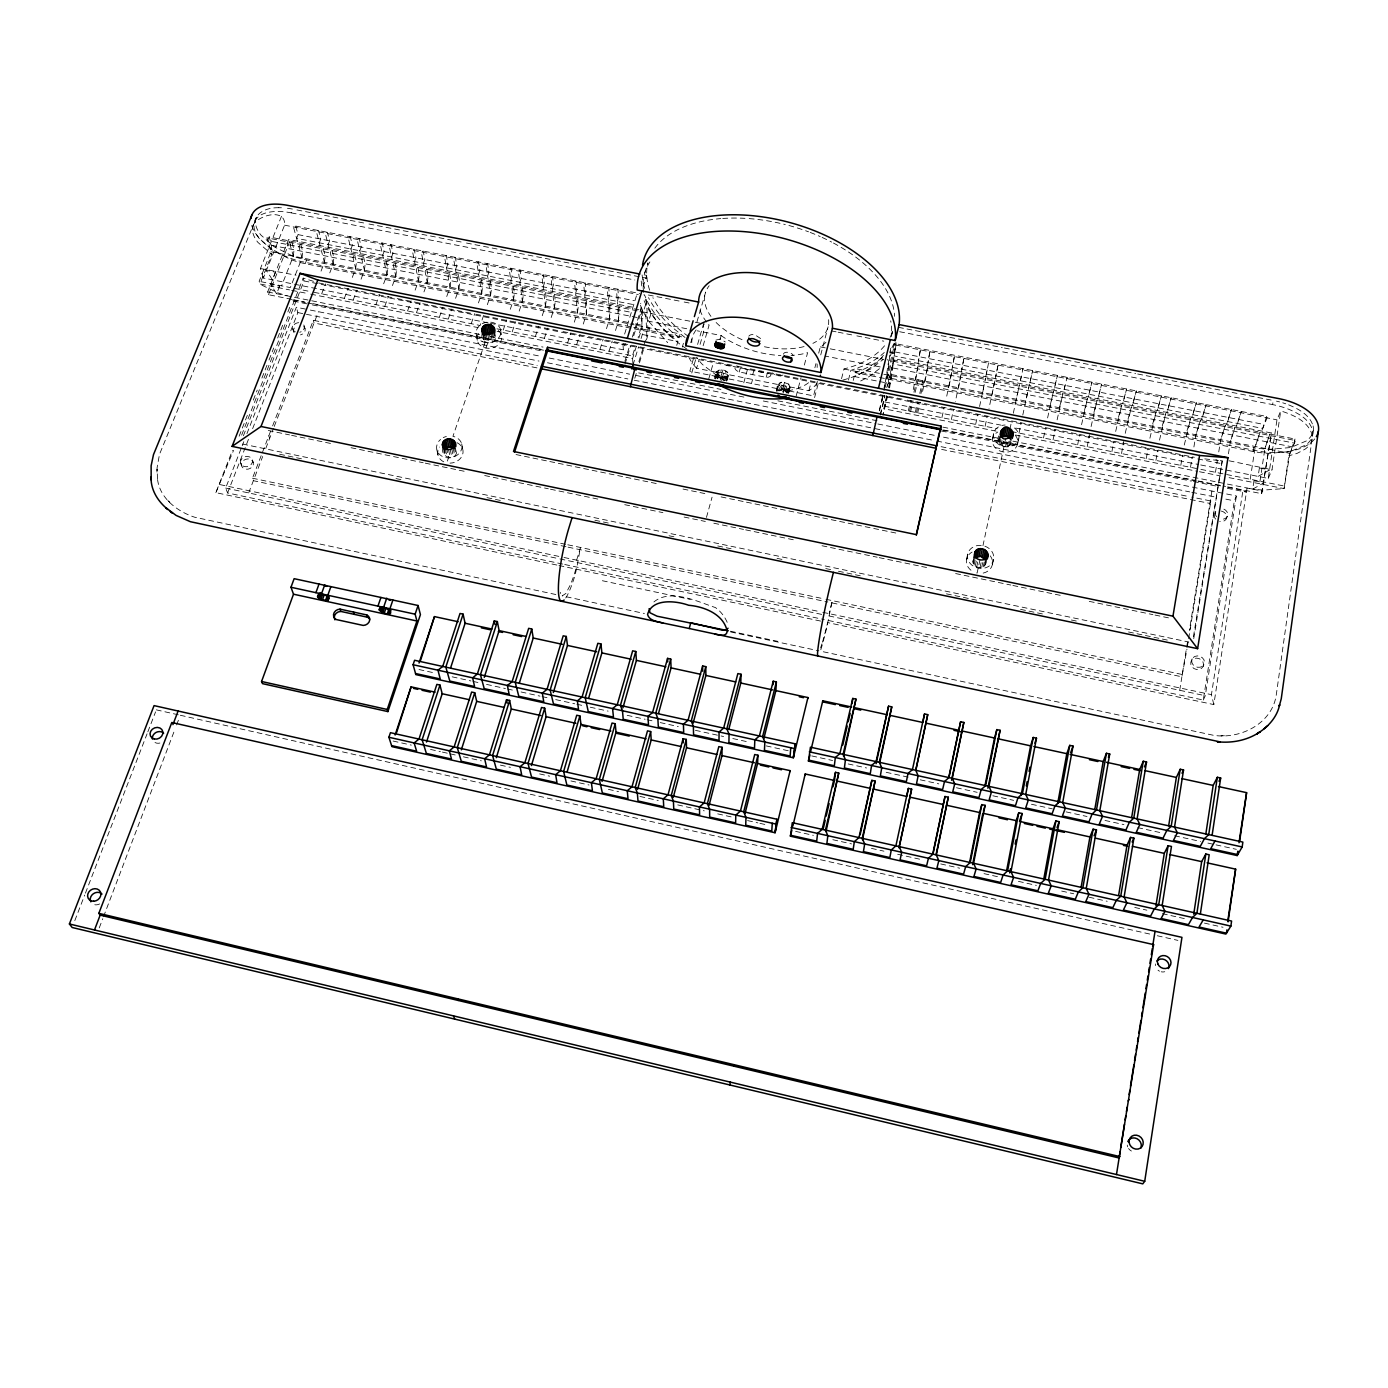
<?xml version="1.0" encoding="UTF-8"?>
<svg xmlns="http://www.w3.org/2000/svg" width="1388" height="1388" viewBox="0 0 1388 1388"><rect width="100%" height="100%" fill="white"/><g stroke="black" fill="none" stroke-linecap="round" stroke-linejoin="round"><path stroke-width="0.75" stroke-dasharray="5 3.75" d="M726.497 381.145L727.642 374.482L808.892 390.705L811.633 388.814A69.331 37.84 15.4 0 0 817.185 383.019M157.503 478.843L157.052 467.999L159.464 454.449L253.466 224.63C258.845 214.932 286.032 207.94 284.575 225.168L263.356 278.016L488.056 322.831M156.965 472.076L157.052 469.335L157 470.74M776.378 391.121L777.575 384.441M788.28 393.515L789.494 386.836M1011.332 442.512C1007.376 452.453 992.75 442.442 1000.071 433.958M986.018 561.706C986.4 570.294 971.496 568.768 973.04 560.526M1066.956 378.646L1067.077 377.31L1063.52 392.041M820.794 649.758A51.165 2.95 -78 0 0 826.346 629.18L832.314 600.622L829.139 613.652M479.606 334.387L289.294 296.286A52.102 26.337 23 0 1 277.843 292.799L261.725 285.095L259.105 281.33L270.99 251.766L271.649 245.329L269.168 236.932L642.453 310.478L641.846 325.139L638.081 337.44M293.336 256.19L294.013 249.753L291.654 241.373L290.196 245.051L293.336 256.19L281.591 285.824M302.029 257.908L302.705 251.471L300.415 243.091L298.941 246.786L302.029 257.908L290.335 287.576L259.105 281.33M324.445 262.349L325.156 255.895L322.97 247.532L321.53 251.245L324.445 262.349L319.83 274.234M333.172 264.067L333.883 257.613L331.749 249.267L330.327 252.98L333.172 264.067L328.574 275.986M355.675 268.526L356.421 262.072L354.408 253.726L352.986 257.439L355.675 268.526L351.147 280.463M364.437 270.261L365.183 263.789L363.222 255.461L361.8 259.192L364.437 270.261L359.926 282.198M387.026 274.72L387.79 268.266L385.951 259.938L384.563 263.668L387.026 274.72L382.567 286.691M395.806 276.472L396.586 270.001L394.799 261.69L393.411 265.42L395.806 276.472L391.381 288.444M882.56 395.719L881.866 401.358L1000.904 425.11M418.465 280.949L419.28 274.477L417.615 266.184L416.244 269.914L418.465 280.949L414.11 292.955M427.296 282.701L428.094 276.229L426.48 267.936L425.127 271.666L427.296 282.701L422.941 294.724M889.881 355.085L886.897 378.924L887.852 375.038L887.522 377.64L1257.094 450.84A50.731 27.465 6.2 0 0 1315.251 438.261M890.107 353.194L890.818 347.468M886.689 395.632L883.011 415.151L887.574 396.309M450.042 287.195L450.874 280.723L449.382 272.447L448.046 276.195L450.042 287.195L445.756 299.253M889.604 387.929L895.919 342.263M888.719 387.217L894.098 360.047L1295.021 439.024L1294.431 443.136L893.143 363.986L894.098 360.047M1266.602 416.435L1262.716 428.441L894.167 355.918L896.18 343.808L1266.602 416.435L1267.071 417.892L1261.64 431.043M458.89 288.947L459.723 282.475L458.283 274.199L456.947 277.947L458.89 288.947L454.622 301.005M481.723 293.458L482.573 286.986L481.272 278.728L479.953 282.493L481.723 293.458L477.524 305.551M490.606 295.21L491.473 288.739L490.207 280.48L488.906 284.245L490.606 295.21L486.425 307.321M513.508 299.756L514.41 293.267L513.265 285.026L511.981 288.808L513.508 299.756L509.396 311.884M522.426 301.508L523.328 295.019L522.235 286.796L520.968 290.578L522.426 301.508L518.331 313.653M1312.059 439.076L1276.37 694.191C1272.675 723.356 1240.699 739.474 1213.65 735.328L821.019 651.284M1312.649 434.947L1313.222 430.853M545.415 306.071L546.351 299.565L545.397 291.359L544.131 295.141L545.415 306.071L541.389 318.234M554.367 307.841L555.304 301.335L554.402 293.128L553.153 296.928L554.367 307.841L550.359 320.021M884.052 390.618L888.754 360.377L1295.577 440.551L1288.827 455.802L1284.074 488.611L1263.67 490.068A55.329 29.217 6.6 0 1 1247.604 488.142M1229.091 477.646L1284.074 488.611L1289.903 453.356L1295.021 439.024M915.75 379.323L918.231 364.801L912.766 391.989M918.075 363.396L920.591 348.596L918.474 360.707M577.443 312.404L578.414 305.898L577.634 297.709L576.402 301.508L577.443 312.404L573.504 324.618M1200.724 464.963L1268.25 478.426L1276.977 419.835L1280.742 410.883C1292.974 414.839 1307.635 420.842 1311.903 434.149A42.039 22.607 6.2 0 1 1305.136 449.139L1297.086 453.39L1288.827 455.802M1268.25 478.426L1272.015 469.751L1280.742 410.883M586.43 314.174L586.673 299.478L585.441 303.295L586.43 314.174L582.509 326.406M1259.992 481.185L1264.936 448.411L1269.864 434.08L1264.936 448.411M879.402 373.355L856.153 368.757L855.182 372.643L1253.225 451.499A54.861 29.738 6.2 0 0 1269.153 453.356L1290.111 451.586L1305.709 445.045A42.004 22.659 6.2 0 0 1312.493 430.037C1309.248 419.002 1297.954 413.086 1288.064 409.009A54.462 29.322 6.4 0 0 1272.623 404.602L1273.247 400.455M1227.703 486.876L1261.64 493.677L1271.443 432.969L893.82 358.625L886.776 387.634M1261.64 493.677L1271.443 432.969M609.592 318.754L609.991 304.076L608.777 307.893L609.592 318.754L605.741 331.021M925.085 381.18L927.618 366.658L922.118 393.845M927.514 365.252L930.099 350.453L927.93 362.563M822.459 642.176L823.587 638.289A54.132 3.123 -78 0 0 827.422 623.438L827.63 622.57L1213.823 704.584L1247.049 488.021M1253.225 451.499L1253.85 447.474L881.501 373.788M1250.241 479.242L1255.255 446.502L1260.113 432.154L1255.255 446.502M618.597 320.541L619.048 305.863L617.868 309.68L618.597 320.541L614.78 332.808M828.463 620.488L1203.292 700.038L1234.348 500.86L1236.378 495.95L941.272 436.717M1203.292 700.038L1205.287 695.718L1236.378 495.95M1213.823 704.584L1211.429 694.642L1242.954 490.346L1226.038 486.945M1228.432 453.824L1230.375 441.575L1235.06 427.226L1230.375 441.575M1237.489 423.479L1241.236 411.455L1236.448 426.081M1227.703 421.553L1231.399 409.529L1226.697 424.173M1193.42 636.728L1222.221 460.972L1215.853 459.706M1193.749 638.636L1222.221 460.972L1202.893 458.647M1179.713 690.304L1186.324 649.289M1186.671 647.172L1187.694 640.805M1211.898 491.04L1189.412 630.221L1190.366 627.949M832.089 602.93L1181.882 676.806L1186.948 649.168M1187.295 647.051L1188.319 640.683M1188.649 638.567L1210.857 500.981L1191.737 497.13M1215.454 472.302L1217.432 460.07M1218.751 451.898L1220.729 439.666L1225.344 425.301L1220.729 439.666M1190.488 467.322L1192.188 457.138M1193.906 446.971L1195.936 434.756L1200.377 420.391L1195.936 434.756M1202.563 416.608L1206.137 404.585L1201.609 419.228M1192.812 414.682L1196.352 402.659L1191.876 417.32M949.132 385.933L951.838 371.429L945.974 399.813M951.856 370.041L954.614 355.259L952.307 367.352M1180.806 465.379L1182.541 455.212M1184.259 445.062L1190.713 418.482L1186.341 432.865M1155.944 460.417L1157.713 450.285M1159.5 440.135L1165.833 413.589L1161.635 427.972M1167.776 409.755L1171.177 397.714L1166.892 412.392M958.501 387.79L961.277 373.285L955.36 401.687M961.329 371.915L964.157 357.132L961.797 369.225M1146.297 458.491L1148.102 448.359M1149.906 438.226L1156.204 411.681L1152.075 426.081M1158.078 407.846L1161.409 395.806L1157.21 410.484M482.347 333.137C478.305 344.814 498.76 346.618 494.787 335.271M442.963 447.821C439.753 458.526 457.641 461.302 456.565 450.666M1121.521 453.546L1123.742 441.419M1125.234 433.334L1131.428 406.805L1127.472 421.206M1133.129 402.936L1136.338 390.896L1132.313 405.574M444.316 450.961L444.212 453.789M1111.909 451.621L1113.783 441.523M1115.674 431.442L1121.816 404.914L1117.93 419.332M1123.447 401.028L1126.622 388.987L1122.649 403.682M1022.783 369.971L1023.025 368.67L1019.781 383.418M1098.602 396.153L1101.638 384.094L1097.856 398.79M1087.22 446.693L1089.545 434.618M1091.089 426.567L1097.127 400.056L1093.414 414.474M1077.661 444.785L1079.604 434.722M1081.564 424.676L1087.567 398.165L1083.924 412.6M1088.973 394.244L1091.957 382.186L1088.244 396.899M979.581 406.493L985.584 378.074L984.717 382.047M985.758 376.721L988.759 361.956L988.412 363.24M1062.167 397.315L1062.982 393.325L1056.684 421.813M1064.214 389.369L1065.012 385.361M1053.058 439.875L1055.071 429.846M992.038 394.418L995.04 379.93L989.002 408.367M995.265 378.594L998.319 363.829L995.803 375.922M1043.516 437.966L1045.563 427.938M1047.593 417.927L1053.44 391.451L1050.039 405.903M1054.602 387.495L1057.43 375.419L1053.943 390.149M1019.018 433.073L1021.117 423.08M1022.783 415.081L1028.942 386.61L1025.715 401.08M1029.948 382.637L1032.637 370.561L1029.323 385.309M982.652 392.561L984.023 386.003M966.586 559.191L967.644 554.194M992.489 438.747L993.617 433.386M982.964 545.675L1005.693 438.539M1009.944 429.187L1011.626 421.189M1013.327 413.208L1017.699 392.648M1018.619 388.727L1019.451 384.754L1016.276 399.224M1020.388 380.746L1021.221 376.755M998.683 441.419L1000.002 435.381M972.953 562.019L974.168 556.397M894.618 343.287L890.87 354.582L887.453 360.117M985.116 426.307L987.267 416.348M999.048 442.807L1000.783 434.774M973.3 563.511L974.931 556.015M999.811 444.108L1001.563 436.075M974.081 564.881L975.712 557.386M986.278 374.049L987.163 370.058M975.643 424.416L977.829 414.457M1000.939 445.218L1002.691 437.185M975.226 566.044L976.874 558.566M1002.344 446.051L1004.097 438.018M976.666 566.929L978.314 559.451M979.963 559.989L977.1 573.088A13.186 11.434 10.9 0 1 973.838 572.012M1005.589 446.693L1007.376 438.677M980.015 567.623L981.68 560.145M1059.495 407.76L1060.97 401.184M1007.22 446.468L1009.007 438.452M1008.712 445.895L1010.499 437.862M981.68 567.397L983.363 559.902M951.318 419.558L953.573 409.634M1009.944 444.993L1011.297 438.972M983.207 566.772L984.907 559.295M984.491 565.836L986.191 558.34M941.897 417.684L944.17 407.76M985.411 564.604L986.695 558.982M1017.63 443.778L1018.861 438.435M992.403 564.552L993.565 559.555A13.238 11.468 10.9 0 0 976.146 545.848A13.238 11.468 10.9 0 0 972.086 565.298A13.238 11.468 10.9 0 0 993.565 559.555M915.317 412.375L917.798 401.809M919.776 393.377L922.742 380.711M916.496 412.6L918.96 402.052M920.938 393.602L923.922 380.937M917.676 412.843L920.14 402.277M908.273 410.969L910.771 400.421M909.452 411.195L911.933 400.646M913.929 392.214L916.913 379.566M910.632 411.438L913.113 400.889M915.108 392.44L918.093 379.792M886.863 396.118L883.809 408.731L998.579 431.633M888.91 387.72L891.443 377.206M717.128 371.342L716.937 372.158C718.151 376.478 725.299 378.525 728.527 375.333L728.735 374.517C726.392 367.386 712.912 368.306 715.236 378.126M884.052 387.755L894.757 343.738M879.263 410.293L883.583 392.578M879.437 410.883L883.393 395.112M885.145 387.373L896.18 343.808M880.235 414.596L884.763 395.927M880.426 415.133L884.937 396.5M887.453 386.142L893.49 361.296M892.328 331.611L891.339 335.601A127.401 72.176 15.4 0 0 890.68 320.836M891.322 336.607L892.779 330.639A127.037 72.592 15.4 0 1 890.124 337.267M853.238 380.399L854.21 376.512L870.606 369.052L883.375 359.319M848.432 380.069L850.879 370.37L864.551 365.408A131.929 75.403 15.4 0 0 884.295 352.465M841.544 378.698L843.991 369.017L852.648 366.432A127.037 72.592 15.4 0 0 886.342 343.461M817.324 381.301L813.542 395.875L689.819 371.134L694 356.751M814.583 397.575L818.347 383.071M808.892 390.705L811.06 382.359M814.877 367.751L815.971 363.587M818.694 353.159L820.325 346.896L823.067 344.953A68.602 38.708 15.4 0 0 826.12 342.09M820.742 354.912L828.063 326.839M796.122 396.205L801.05 377.519M804.346 365.061L807.625 352.621L805.89 353.159A68.602 38.708 15.4 0 1 791.039 355.449M783.561 384.979L782.416 390.323L786.597 392.145L788.731 384.112L783.023 382.099L780.316 382.429L778.46 384.441C779.605 388.866 786.84 390.739 790.102 387.634L788.731 384.112M784.567 382.29L782.416 390.323L778.165 390.462L780.316 382.429M783.162 392.943L784.237 388.952M783.96 390.739L786.111 382.724M785.382 391.364L787.516 383.331M786.163 393.099L787.222 389.091M787.412 392.821L788.471 388.814M787.499 393.012L789.633 384.997M788.401 392.318L790.188 385.916M788.748 392.821L790.345 386.818M776.846 390.444L778.703 383.626M777.02 391.347L779.345 382.932M779.015 391.138L781.565 382.151M780.871 390.132L783.023 382.099M766.193 377.328L767.269 373.32A6.125 3.331 15.2 0 0 769.993 372.973A6.142 3.314 15.2 0 1 766.193 377.328L739.249 371.967A6.125 3.314 15.6 0 1 735.692 366.276M752.695 374.76L753.805 370.752L767.269 373.32M751.481 383.47L752.574 379.462M706.457 517.412L712.061 497.199M743.76 382.81L747.768 368.375L817.948 382.359M739.249 371.967L740.359 367.959L753.805 370.752M724.64 380.798L727.017 371.811M725.716 380.659L727.954 372.678M726.809 380L728.544 373.615M727.052 380.486L728.735 374.517M717.527 378.837L718.654 374.864M718.672 370.145L716.399 378.109L719.053 377.762L721.326 369.798M727.642 374.482L721.725 372.626L720.598 377.97L724.779 379.774M722.853 369.989L720.598 377.97L719.053 377.762M720.164 380.225L721.292 376.252M722.124 378.386L724.38 370.405M721.691 380.642L722.818 376.668M723.217 380.833L725.803 371.03M721.725 372.626L715.809 372.123L714.664 378.785M715.462 378.612L717.717 370.648M715.445 379.028L717.128 373.06M716.59 377.97L717.717 373.979M717.631 377.814L719.886 369.85M708.8 378.733L713.501 362.268M719.973 339.644L721.153 335.532L697.297 330.83M697.591 344.432L703.56 323.89L709.147 324.983L702.588 347.659M691.762 373.008L696.516 356.629M700.072 344.363L703.629 332.079L703.56 323.89M715.809 372.123L696.62 368.288L698.997 360.03M690.756 342.697L691.883 338.898M696.95 321.912L705.677 292.07A63.64 36.019 15.4 0 0 710.951 316.395M682.323 347.069L683.434 343.27M676.754 345.352L677.882 341.535C662.944 329.962 649.653 315.44 642.8 297.57M278.797 207.732C268.873 207.419 256.52 211.08 254.455 222.306A39.523 20.421 23.3 0 0 259.382 238.684L272.655 250.395L290.994 259.625A51.668 26.823 23.3 0 0 305.221 263.668L679.01 337.735L680.137 333.935L630.013 324.011M634.784 378.282L636.537 372.47M639.452 362.875L643.529 349.446M646.409 339.956L649.289 330.448L649.168 327.794L648.023 331.593L646.496 299.496M636.363 346.254L632.598 358.538L497.078 331.42M638.862 338.065L641.985 327.828M632.997 365.096L638.601 346.74M641.082 338.568L642.332 334.491L640.718 303.313M650.989 313.514L648.647 321.218L667.715 342.68M576.645 560.162L580.496 547.462C578.623 556.883 577.321 566.321 574.892 575.673A50.436 8.779 -78.1 0 1 565.61 598.141M575.899 569.115L575.638 569.947A53.351 9.317 -78.2 0 1 570.607 584.331L565.87 593.474L562.175 595.886L644.414 613.496M638.896 361.609L646.86 335.393L645.75 312.474M624.878 361.331L629.84 345.178M632.321 337.093L640.996 308.83M625.051 364.003L630.62 345.855M633.726 335.775L641.135 311.571L693.185 321.843M641.291 314.313L642.453 310.478M686.713 328.73L648.647 321.218L643.338 312.022L645.715 304.284L642.262 303.608M632.893 363.465L632.442 355.883L634.958 347.694M644.778 272.916L647.797 263.13M490.172 323.248L623.368 349.811L625.242 343.721M643.13 287.038L646.721 275.379L642.019 274.46L643.008 282.111A131.929 75.403 15.4 0 0 645.177 289.849M624.635 334.057L637.248 293.232M609.037 351.216L612.229 340.997M599.963 349.394L603.173 339.192M617.296 301.439L618.51 297.605L617.938 289.242L616.55 290.283L617.486 304.198M608.17 299.635L609.384 295.817L608.777 287.437L607.337 288.478L608.378 302.411M821.939 643.876L820.586 647.936M576.645 344.745L579.906 334.56M584.695 295.019L585.927 291.202L585.181 282.822L583.689 283.846L584.955 297.795M567.605 342.94L570.884 332.756M575.604 293.232L576.835 289.415L576.037 281.035L574.528 282.042L575.864 296.008M544.374 338.308L547.705 328.141M535.369 336.503L538.718 326.353M552.216 288.635L553.482 284.818L552.545 276.42L550.967 277.427L552.528 291.411M543.159 286.848L544.426 283.048L543.437 274.633L541.841 275.639L543.489 289.624M512.207 331.871L515.607 321.756M503.237 330.084L506.655 319.969M519.858 282.267L521.142 278.468L520.032 270.053L518.366 271.024L520.222 285.043M485.037 342.454L452.939 436.335A12.787 10.861 -9.9 0 1 460.695 451.291A12.787 10.861 -9.9 0 1 441.714 456.062A12.787 10.861 -9.9 0 1 440.569 439.441M447.37 461.076L448.584 457.519L446.936 449.591M485.956 348.041L487.674 343.01L486.303 334.595M510.819 280.48L512.12 276.698L510.958 268.266L509.257 269.255L511.218 283.273M483.649 315.388L480.161 325.486L312.907 292.087M487.622 275.917L488.923 272.135L487.639 263.685L485.869 264.657L488.038 278.71M471.226 323.699L474.731 313.619M478.617 274.147L479.936 270.365L478.6 261.916L476.813 262.887L479.068 276.941M448.237 319.101L451.794 309.056M439.337 317.332L442.893 307.286M455.49 269.602L456.826 265.819L455.351 257.37L453.512 258.307L455.975 272.395M446.52 267.832L447.873 264.067L446.346 255.6L444.472 256.537L447.023 270.625M416.435 312.751L420.061 302.74M423.479 263.304L424.849 259.539L423.201 251.054L421.258 251.991L424.034 266.097M407.552 310.981L411.195 300.97M414.544 261.534L415.914 257.786L414.214 249.302L412.253 250.222L415.116 264.345M384.736 306.418L388.432 296.442M391.589 257.023L392.978 253.275L391.156 244.774L389.126 245.676L392.197 259.834M375.888 304.666L379.601 294.69M382.689 255.271L384.094 251.523L382.203 243.021L380.156 243.924L383.314 258.081M353.159 300.12L356.924 290.161M344.345 298.368L348.128 288.409M99.242 927.93L102.781 918.683M103.527 916.722L175.131 728.804M176.606 724.935L179.555 717.197M359.804 250.777L361.227 247.029L359.232 238.51L357.115 239.395L360.481 253.588M998.77 439.996L999.273 438.677M350.938 249.025L352.379 245.294L350.314 236.775L348.18 237.643L351.632 251.835M565.974 546.716L253.379 480.699L252.477 478.218L271.875 427.886M272.638 425.89L313.324 320.316L537.225 365.391M248.66 492.931L262.679 456.513M265.785 448.445L273.488 428.424M274.251 426.446L318.425 311.693M74.813 920.608L84.668 895.121M85.431 893.161L147.059 733.836M147.839 731.84L155.577 711.853M321.686 293.84L325.521 283.915M253.466 224.63L252.946 226.001A39.558 20.386 23.3 0 0 257.89 242.362L271.788 254.438L259.92 283.967L289.554 289.901M256.502 217.239L255.965 218.627A39.489 20.473 23.4 0 0 260.875 235.023L274.113 246.734L292.452 255.965A51.634 26.875 23.4 0 0 306.644 260.007L627.896 323.595M328.158 244.548L329.598 240.818L327.412 232.282L325.226 233.149L328.869 247.359M243.403 435.763L303.972 280.949L303.174 278.103L314.746 281.729M319.309 242.796L320.767 239.083L318.529 230.529L316.325 231.397L320.055 245.624M562.626 564.066L227.58 492.948L225.671 488.056L241.425 447.734M242.223 445.721L243.802 441.696M246.943 433.629L296.321 307.251L308.379 309.663M227.58 492.948L248.73 438.66M252.633 428.666L297.865 312.595L296.321 307.251M305.221 263.668L306.644 260.007M556.848 565.055L215.869 492.653L232.455 450.371M215.869 492.653L233.583 450.337M239.118 436.214L248.573 412.132M253.293 400.108L257.214 390.08M261.933 378.057L268.214 362.042M269.012 360.03L273.714 348.006M277.652 337.995L283.933 321.964M287.871 311.953L290.231 305.933M241.651 435.138L303.174 278.103M1210.857 500.981L1209.885 503.428L938.531 448.775M291.792 299.374L268.491 294.707L267.641 291.948L288.6 239.43L631.766 307.008M268.491 294.707L289.398 242.258L288.6 239.43M297.379 241.165L293.441 226.921L295.713 226.071L298.073 234.624L296.598 238.337L634.975 304.909M254.993 220.935C259.157 213.058 269.22 211.601 277.288 211.444A51.304 26.493 23.2 0 1 291.185 212.85L292.695 209.12A51.252 26.546 23.2 0 0 286.952 208.217M269.168 236.932L267.676 240.627L631.523 312.387M263.356 278.016L260.441 268.526L281.833 215.47M1214.778 513.751L1215.767 511.322M894.202 343.218L889.864 351.424M1226.246 518.852L1227.252 516.423M1191.199 661.122L1192.171 658.884M1203.032 666.587A6.524 5.621 20.3 0 0 1196.317 658.12A6.524 5.621 20.3 0 0 1191.997 666.847A6.524 5.621 20.3 0 0 1203.032 666.587L1204.021 664.366A6.541 5.621 20.3 0 0 1197.289 655.899A6.541 5.621 20.3 0 0 1192.969 664.644A6.541 5.621 20.3 0 0 1204.021 664.366M715.913 340.112L720.598 338.967L725.247 341.969M653.904 601.958C670.577 587.974 698.338 602.028 715.445 607.562C720.806 611.345 724.9 616.845 727.451 622.882M860.664 380.989L868.662 376.877L881.432 367.195L825.34 356.109M855.182 372.643L863.579 369.295A132.068 75.247 15.4 0 0 883.341 356.404M842.776 380.121L849.716 378.074A127.401 72.176 15.4 0 0 883.427 355.311M1224.459 735.761L1221.024 735.727L1224.008 735.761M260.441 268.526L296.043 275.206M296.928 209.952L322.363 214.914M324.48 215.331L330.847 216.563M332.964 216.979L366.866 223.589M368.982 224.006L375.35 225.255M377.467 225.654L411.386 232.282M413.503 232.698L419.853 233.93M421.969 234.346L428.337 235.596M430.454 235.995L464.373 242.622M466.489 243.039L472.84 244.271M474.956 244.687L508.876 251.297M510.992 251.714L517.342 252.963M519.476 253.379L553.378 259.99M555.495 260.406L561.862 261.638M563.979 262.054L597.881 268.682M600.015 269.081L606.365 270.33M608.482 270.747L640.284 276.941M898.504 327.342L904.855 328.574M906.971 328.991L913.321 330.223M915.438 330.639L1002.24 347.573M1004.357 347.989L1010.707 349.238M1012.824 349.655L1019.191 350.886M1021.308 351.303L1038.241 354.599M1040.358 355.016L1135.627 373.615M1137.744 374.014L1144.094 375.263M1146.21 375.68L1271.13 400.056M291.185 212.85L634.837 279.994M899.65 331.732L1272.623 404.602M648.387 295.019L682.063 301.612M684.18 302.029L690.495 303.261M831.95 331.003L836.096 331.819M838.179 332.218L854.765 335.48M856.847 335.879L863.058 337.111M865.14 337.51L883.792 341.17M295.713 226.071L639.642 293.493M284.575 225.168L638.307 294.551M895.572 345.022L1276.977 419.835M298.073 234.624L634.195 300.693M895.139 351.979L1263.34 424.346M889.76 352.274L894.514 353.211M637.231 310.808L266.843 237.799L271.788 254.438M695.267 322.242L701.495 323.473M820.325 346.896L825.981 348.006M830.215 348.839L883.202 359.284M271.649 245.329L642.87 318.633M893.074 368.028L1291.621 446.728M270.99 251.766L633.396 323.473M635.496 323.89L641.846 325.139M891.79 374.587L1289.903 453.356M843.991 369.017L877.337 375.627M642.332 334.491L677.882 341.535M854.21 376.512L877.494 381.127M879.61 381.544L890.61 383.73M1229.161 460.799L1272.015 469.751M318.598 282.944L324.966 284.21M327.1 284.627L333.467 285.911M335.601 286.327L395.077 298.177M397.211 298.594L403.578 299.86M405.712 300.276L412.08 301.56M414.197 301.977L473.69 313.827M475.824 314.243L482.191 315.51M484.308 315.926L490.693 317.21M492.809 317.626L499.194 318.893M501.311 319.309L560.804 331.159M562.921 331.576L569.306 332.86M571.422 333.276L577.79 334.543M579.924 334.959L647.901 348.509M650.035 348.926L656.403 350.192M658.537 350.609L664.904 351.893M667.038 352.309L735.015 365.842M737.149 366.276L743.517 367.542M820.065 382.776L826.45 384.042M828.567 384.476L905.132 399.709M907.266 400.143L930.654 404.793M932.771 405.209L992.316 417.077M994.45 417.493L1034.858 425.543M1036.975 425.96L1139.062 446.277M1141.179 446.71L1147.564 447.977M1149.698 448.393L1194.357 457.294M303.972 280.949L1195.693 458.526M1197.827 458.942L1221.18 463.592M1015.79 428.077L1198.607 464.529M294.447 288.392L310.86 291.671M496.939 328.835L632.442 355.883M884.139 406.146L997.313 428.736M1011.418 431.564L1198.816 468.971M1200.898 469.387L1285.149 486.216M1015.495 435.017L1197.376 471.313M1199.475 471.729L1220.625 475.945M291.671 290.318L308.622 293.718M310.738 294.135L478.027 327.603M267.641 291.948L287.195 295.87M490.172 336.503L543.038 347.087M942.903 427.14L998.076 438.174M1012.928 441.158L1262.733 491.161M293.909 299.808L304.51 301.925M312.977 303.625L543.923 349.897M943.528 429.95L1195.901 480.508M1198.018 480.925L1225.587 486.459M292.59 299.929L305.343 302.48M307.459 302.914L543.489 350.192M942.573 430.159L1196.421 481.011M1198.538 481.445L1223.921 486.529M293.336 301.109L310.253 304.51M312.369 304.926L542.968 351.147M941.359 430.991L1191.338 481.098M1193.454 481.515L1218.89 486.615M1227.356 488.316L1246.424 492.133L1242.954 490.346M638.654 372.904L697.73 384.754M699.83 385.17L720.927 389.403M777.887 400.82L877.043 420.72M310.374 310.079L540.73 356.317M549.197 358.017L629.649 374.17M636.016 375.437L746.328 397.575M763.296 400.993L875.724 423.566M877.841 423.982L939.155 436.283M297.865 312.595L539.012 361.071M547.479 362.771L627.844 378.941M634.195 380.208L870.883 427.799M875.117 428.649L934.627 440.603M936.761 441.037L1189.707 491.89M1191.841 492.306L1217.345 497.442M1225.847 499.142L1234.348 500.86M941.099 446.676L1189.62 496.696M536.948 367.872L314.07 322.988L313.324 320.316M516.024 454.553L522.356 455.871M524.473 456.305L530.823 457.606M532.94 458.057L547.74 461.111M549.839 461.545L556.189 462.846M558.306 463.297L564.638 464.598M566.755 465.032L573.105 466.351M575.222 466.784L581.555 468.103M583.671 468.537L590.021 469.838M592.121 470.272L598.471 471.59M600.588 472.024L623.837 476.83M625.953 477.264L632.303 478.582M634.403 479.016L640.753 480.317M642.87 480.769L649.202 482.07M651.319 482.504L657.669 483.822M683.035 489.062L689.368 490.363M691.484 490.814L697.834 492.115M699.951 492.549L706.284 493.868M721.101 496.921L744.384 501.727M746.501 502.178L752.851 503.48M754.968 503.913L761.318 505.232M763.435 505.666L769.802 506.984M771.919 507.418L778.269 508.737M780.386 509.17L786.736 510.489M788.852 510.923L820.603 517.481M822.72 517.915L829.07 519.233M831.186 519.667L837.537 520.986M839.671 521.42L846.021 522.738M848.137 523.172L854.488 524.473M856.604 524.924L896.822 533.235M268.3 430.488L289.502 434.895M291.636 435.346L298.004 436.665M300.12 437.116L306.488 438.435M308.604 438.868L314.972 440.204M317.089 440.638L323.456 441.974M325.573 442.408L331.94 443.726M351.043 447.717L357.41 449.035M359.527 449.469L365.894 450.805M368.011 451.239L374.378 452.575M376.495 453.009L382.862 454.327M384.979 454.778L423.167 462.725M425.301 463.158L431.651 464.494M433.785 464.928L440.152 466.264M442.269 466.698L448.636 468.016M450.753 468.467L457.12 469.786M459.237 470.237L465.605 471.556M484.69 475.529L491.057 476.847M493.191 477.299L499.541 478.617M501.675 479.068L548.347 488.784M550.463 489.218L556.831 490.554M558.948 490.988L565.315 492.306M567.449 492.757L573.799 494.076M575.933 494.527L582.283 495.846M584.417 496.279L590.785 497.615M592.902 498.049L599.269 499.385M624.721 504.677L662.909 512.623M684.128 517.047L690.495 518.366M692.612 518.817L698.979 520.136M701.096 520.569L705.347 521.454M713.831 523.224L720.199 524.543M722.315 524.994L728.683 526.312M730.799 526.763L743.517 529.401M745.651 529.852L752.001 531.17M754.135 531.621L794.439 540.001M822.008 545.744L828.376 547.063M830.492 547.514L836.86 548.833M838.977 549.266L845.344 550.602M847.461 551.036L877.147 557.213M879.281 557.664L885.631 558.982M887.765 559.433L919.585 566.044M921.701 566.495L928.069 567.813M955.638 573.556L962.005 574.875M964.122 575.326L970.49 576.645M972.606 577.096L1010.776 585.042M1012.91 585.476L1019.278 586.794M1021.395 587.245L1044.73 592.103M1046.847 592.537L1053.214 593.873M1055.331 594.307L1061.699 595.626M1089.268 601.368L1152.908 614.624M1155.024 615.058L1169.876 618.146M242.744 444.073L1188.822 642.037M279.665 454.24L285.997 455.559M288.114 456.01L294.464 457.329M296.581 457.78L302.931 459.098M396.014 478.6L402.364 479.918M486.98 497.65L493.33 498.969M495.447 499.42L501.779 500.738M594.897 520.24L601.247 521.576M603.364 522.009L611.848 523.779M669.033 535.768L675.383 537.087M717.752 545.97L724.102 547.288M726.219 547.74L732.569 549.058M777.054 558.375L783.422 559.711M825.773 568.577L832.123 569.913M838.491 571.249L844.841 572.567M846.958 573.018L853.308 574.337M855.424 574.788L861.774 576.124M946.46 593.856L952.81 595.174M954.927 595.626L961.277 596.944M963.393 597.395L969.744 598.731M971.86 599.165L978.21 600.501M1020.562 609.367L1026.912 610.685M1029.029 611.136L1035.379 612.472M1037.495 612.906L1043.845 614.242M1071.38 620.002L1077.73 621.338M1128.531 631.974L1134.881 633.31M1136.998 633.743L1143.348 635.079M1145.464 635.513L1151.832 636.849M1153.949 637.283L1160.299 638.619M1162.415 639.07L1168.765 640.389M252.477 478.218L565.679 544.339M567.796 544.79L823.847 598.835M825.964 599.286L1182.836 674.62M568.091 547.167L827.855 602.028M220.119 484.638L561.88 557.039M563.979 557.473L820.724 611.865M822.824 612.316L1211.429 694.642M225.671 488.056L557.855 558.479M559.971 558.93L824.68 615.04M828.914 615.942L1205.287 695.718M564.743 564.517L824.246 619.586M558.965 565.506L823.396 621.668M602.357 580.722L690.27 599.408M730.383 631.21L777.783 641.36M555.842 594.532L194.736 517.238C176.987 511.461 158.718 497.511 157.365 477.541M730.695 631.956L818.903 650.833M419.002 669.519L432.969 672.59M452.176 676.824L470.931 680.953M473.03 681.404L479.276 682.775M486.546 684.388L505.388 688.535M507.488 688.986L513.768 690.374M521.073 691.97L539.984 696.134M542.083 696.603L548.399 697.991M555.721 699.604L574.719 703.785M576.818 704.236L583.151 705.642M590.247 707.203L608.118 711.124M627.168 715.323L645.108 719.262M647.103 719.713L653.089 721.014M660.237 722.593L678.264 726.549M695.44 730.331L723.582 736.525M732.812 738.555L748.947 742.112M766.263 745.911L788.558 750.821M811.737 755.922L832.592 760.503M848.172 763.938L866.58 767.98M886.186 772.301L910.806 777.714M920.227 779.796L938.774 783.873M956.471 787.759L977.152 792.322M992.854 795.775L1013.639 800.338M1031.475 804.259L1052.33 808.857M1066.071 811.876L1087.012 816.491M1105.004 820.447L1123.933 824.611M1137.778 827.647L1163.109 833.216M1174.647 835.767L1200.585 841.475M1207.924 843.089L1214.014 844.425M1216.044 844.876L1236.378 849.335M393.116 741.036L411.316 745.113M430.506 749.416L440.412 751.654M442.408 752.088L448.359 753.424M450.337 753.875L456.288 755.211M463.401 756.807L481.324 760.832M500.426 765.118L510.437 767.356M539.62 773.914L549.665 776.17M570.919 780.941L589.067 785.001M608.412 789.356L618.528 791.611M639.955 796.434L658.242 800.529M677.726 804.901L704.254 810.852M717.717 813.871L734.096 817.549M747.594 820.586L757.883 822.893M759.93 823.344L766.107 824.732M795.602 831.36L813.368 835.35M832.835 839.705L851.521 843.904M871.438 848.38L883.948 851.174M897.654 854.262L920.678 859.415M940.734 863.926L959.646 868.177M984.023 873.642L998.805 876.956M1018.428 881.363L1036.368 885.388M1061.699 891.079L1073.722 893.768M1089.112 897.221L1107.208 901.28M1134.759 907.457L1146.87 910.181M1162.381 913.668L1184.675 918.665M1204.437 923.107L1223.036 927.271M156.341 709.858L178.306 714.803M180.301 715.254L1153.15 934.818M1157.28 935.738L1177.891 940.387M1288.671 404.862C1298.561 408.957 1309.856 414.873 1313.065 425.908M686.886 349.134L680.311 344.45A127.401 72.176 15.4 0 1 644.067 294.377M688.604 336.538L683.694 332.999A127.037 72.592 15.4 0 1 652.898 297.674M721.153 335.532L722.801 336.729A68.602 38.708 15.4 0 0 780.889 355.519M679.01 337.735L671.133 331.229A132.068 75.247 15.4 0 1 647.329 301.456L644.83 295.644M168.694 501.311L169.787 502.404L167.809 500.409M696.62 368.288L694.035 365.356A69.331 37.84 15.4 0 1 688.934 357.479M760.624 338.533L754.794 334.734A6.263 3.47 15.5 0 0 748.826 336.208M640.423 305.308L643.338 312.022M240.558 463.089L241.477 465.57M252.425 460.105A6.125 5.118 -16.1 0 1 244.548 466.663A6.125 5.118 -16.1 0 1 242.518 458.04A6.125 5.118 -16.1 0 1 252.425 460.105L253.327 462.603A6.107 5.101 -16.1 0 1 245.45 469.144A6.107 5.101 -16.1 0 1 243.421 460.538A6.107 5.101 -16.1 0 1 253.327 462.603M268.804 435.849L269.654 438.382M292.799 328.939L293.597 331.611M304.267 326.145L305.048 328.817M287.125 243.143L287.923 245.954M436.908 450.059L438.035 455.333M444.125 448.237L445.774 456.184M443.154 447.127L444.802 455.073M445.427 449.07L447.075 457.016M448.584 449.729L450.215 457.676M450.25 449.504L451.863 457.45M453.147 448.029L454.761 455.975M451.811 448.931L453.408 456.86M455.281 447.526L456.479 453.494M454.206 446.867L455.802 454.813M461.684 443.813L462.725 449.122M476.448 335.341L477.385 340.945M483.562 333.311L484.933 341.726M482.937 334.369L483.978 340.685M484.828 334.109L486.199 342.524M487.917 334.734L489.27 343.131M491.04 333.953L492.376 342.368M489.53 334.508L490.866 342.923M493.347 332.01L494.666 340.424M492.341 333.103L493.677 341.517M494.579 331.506L495.551 337.822M494.007 330.743L495.325 339.175M500.513 329.407L501.363 335.029M483.215 338.134L483.388 339.453M641.811 285.98L641.204 281.226L642.401 277.357L646.843 278.225L646.721 275.379M622.986 344.033L623.368 349.811M649.705 290.196A127.037 72.592 15.4 0 1 647.936 262.905M654.841 248.192A127.037 72.592 15.4 0 1 720.788 218.61M722.732 218.454A127.037 72.592 15.4 0 1 744.992 218.332M749.173 218.61A127.037 72.592 15.4 0 1 785.296 224.561M788.922 225.498A127.037 72.592 15.4 0 1 808.51 231.796M810.245 232.455A127.037 72.592 15.4 0 1 820.187 236.567M822.13 237.435A127.037 72.592 15.4 0 1 831.62 242.067M833.459 243.039A127.037 72.592 15.4 0 1 894.566 316.343M251.714 225.55A47.765 24.776 23.3 0 0 303.538 261.985L685.117 337.544L672.278 327.412A131.929 75.403 15.4 0 1 648.508 297.605M560.596 593.474A42.039 7.322 -78.1 0 1 560.318 592.364M278.797 207.732A51.252 26.546 23.2 0 1 281.434 207.766M1276.474 401.149A54.41 29.391 6.3 0 1 1279.632 401.93M1282.738 402.815A54.41 29.391 6.3 0 1 1285.756 403.804M1313.083 425.908A41.97 22.694 6.1 0 1 1306.299 440.968L1290.701 447.526L1269.76 449.313A54.809 29.79 6.2 0 1 1253.85 447.474M1221.336 511.096A6.298 5.257 17.1 0 1 1226.662 517.551A6.298 5.257 17.1 0 1 1219.688 521.524M1215.576 519.112A6.298 5.257 17.1 0 1 1216.738 511.738M1223.904 509.153A6.298 5.274 17.1 0 1 1227.513 515.798A6.298 5.274 17.1 0 1 1220.677 519.095M1216.565 516.683A6.298 5.274 17.1 0 1 1216.582 510.177M303.677 326.666A5.899 4.806 -12.6 0 1 304.874 331.333A5.899 4.806 -12.6 0 1 300.502 334.872M294.083 332.756A5.899 4.806 -12.6 0 1 296.702 326.059M303.764 324.983A5.899 4.823 -12.6 0 1 302.445 330.882M301.179 331.697A5.899 4.823 -12.6 0 1 299.721 332.218M295.314 331.836A5.899 4.823 -12.6 0 1 292.972 326.423A5.899 4.823 -12.6 0 1 298.871 322.675M730.973 365.894A6.142 3.331 15.9 0 1 725.004 364.714M782.988 375.003A6.159 3.349 15 0 1 772.578 372.938M808.545 382.689A64.316 35.221 15.4 0 1 805.214 384.997L797.18 388.692L787.586 391.104A64.316 35.221 15.4 0 1 782.312 391.798M724.536 380.243A64.316 35.221 15.4 0 1 719.418 377.484L702.467 364.506A64.316 35.221 15.4 0 1 696.707 357.289M691.779 342.663A64.316 35.221 15.4 0 1 696.342 329.667M817.081 363.951A64.316 35.221 15.4 0 1 817.133 367.525M783.526 354.218A4.979 2.741 14.8 0 1 787.898 352.292A4.979 2.741 14.8 0 1 793.121 355.397M828.619 319.691A63.64 36.019 15.4 0 1 812.9 343.357M804.086 346.566A63.64 36.019 15.4 0 1 761.162 346.028M742.042 339.661A63.64 36.019 15.4 0 1 714.941 321.253M707.134 288.808A63.64 36.019 15.4 0 1 709.164 285.755M706.596 321.999A68.602 38.708 15.4 0 1 700.003 309.992M643.72 292.521A127.401 72.176 15.4 0 1 646.635 267.901M647.398 266.27A127.401 72.176 15.4 0 1 651.198 260.007M1014.472 427.99A12.874 10.844 9.7 0 1 1015.287 444.091A12.874 10.844 9.7 0 1 996.393 442.442A12.874 10.844 9.7 0 1 998.909 426.637M1001.876 425.474A12.874 10.844 9.7 0 1 1005.138 425.023M443.258 437.654A12.787 10.861 -9.9 0 1 446.363 436.491M498.257 330.5A12.371 10.271 -7.5 0 1 498.691 344.398A12.371 10.271 -7.5 0 1 482.104 346.618A12.371 10.271 -7.5 0 1 478.825 333.103M1015.513 435.554A12.822 10.809 9.7 0 1 1012.373 450.545A12.822 10.809 9.7 0 1 994.589 446.988A12.822 10.809 9.7 0 1 997.764 432.015M457.016 442.668A12.735 10.826 -9.9 0 1 462.551 454.761A12.735 10.826 -9.9 0 1 450.042 463.141M443.744 461.822A12.735 10.826 -9.9 0 1 439.597 447.057M990.269 555.859A13.186 11.434 10.9 0 1 991.344 567.362A13.186 11.434 10.9 0 1 980.535 573.4M970.958 570.242A13.186 11.434 10.9 0 1 972.051 552.094M738.937 367.334A6.125 3.314 15.6 0 1 736.768 365.669M1164.758 971.704A6.992 6.298 31.7 0 1 1161.253 971.791M1159.535 971.184A6.992 6.298 31.7 0 1 1158.008 970.177M1155.475 965.614A6.992 6.298 31.7 0 1 1155.493 963.931M1131.428 1151.034A7.339 6.714 42.2 0 1 1128.583 1148.518M1127.698 1146.852A7.339 6.714 42.2 0 1 1127.247 1145.048M159.88 743.048A6.558 5.673 -25.5 0 1 152.958 740.481M99.624 903.935A6.871 6.003 -32.6 0 1 93.013 904.091M1253.971 480.751L1252.705 489.149L1263.982 482.746L1253.971 480.751M1259.402 467.947L1258.118 476.396L1269.517 469.959L1259.402 467.947M279.63 286.154L276.611 293.753L270.66 284.367L279.63 286.154M275.466 272.187L272.412 279.821L266.427 270.382L275.466 272.187M482.104 341.5A12.423 10.289 -7.5 0 0 500.877 332.062A12.423 10.289 -7.5 0 0 482.469 323.612A12.423 10.289 -7.5 0 0 482.104 341.5"/><path stroke-width="1.5" d="M812.969 403.787L720.563 385.951L720.563 384.615L717.613 383.591M709.077 805.352L721.986 755.593L722.038 747.299L718.828 746.605L704.15 802.941L699.465 806.914L699.604 814.808L673.753 809.013L673.406 801.084L671.237 795.567L686.279 739.422L683.087 738.711L668.01 794.838L663.291 798.811L663.742 806.758L637.994 800.963L637.335 792.982L635.218 787.499L650.677 731.563L647.502 730.851L632.008 786.77L627.272 790.726L628.001 798.725L602.357 792.964L599.338 779.466L615.214 723.738L612.039 723.044L596.146 778.737L591.392 782.693L592.433 790.726L566.877 785.001L563.615 771.468L579.872 715.948L576.731 715.236L560.422 770.739L555.651 774.678L556.987 782.763L531.552 777.054L528.03 763.487L544.686 708.175L541.546 707.481L524.855 762.775L520.066 766.697L521.68 774.834L496.349 769.143L492.584 755.558L509.639 700.437L506.516 699.76L489.426 754.846L484.62 758.733L486.529 766.939L461.284 761.266L457.294 747.646L474.731 692.751L471.625 692.057L454.136 746.935L449.313 750.821L451.499 759.062L426.376 753.424L422.126 739.769L439.961 685.065L436.856 684.388L418.985 739.075L414.144 742.944L416.626 751.238L391.589 745.599M730.053 1085.034L730.123 1082.067M728.908 728.891L740.81 683.017L741.019 674.256L737.861 673.579L723.651 728.127L719.053 731.979L719.019 740.359L693.566 734.755L693.375 726.34L691.224 720.997L705.798 666.639L702.64 665.962L688.049 720.303L683.417 724.154L683.694 732.586L658.328 727L657.86 718.533L655.743 713.206L670.716 659.057L667.576 658.38L652.568 712.512L647.936 716.347L648.491 724.831L623.229 719.262L622.466 710.743L620.401 705.451L635.773 651.493L632.65 650.816L617.244 704.757L612.594 708.574L613.444 717.11L588.269 711.558L585.216 697.73L600.952 643.963L597.846 643.303L582.075 697.036L577.391 700.836L578.518 709.407L553.465 703.889L550.151 690.027L566.287 636.467L563.198 635.808L547.028 689.35L542.326 693.133L543.749 701.755L518.782 696.256L515.243 682.376L531.76 629.007L528.672 628.33L512.12 681.682L507.401 685.464L509.101 694.121L484.221 688.639L480.456 674.741L497.355 621.564L494.284 620.887L477.351 674.048L472.614 677.812L474.592 686.522L449.816 681.057L445.808 667.125L463.089 614.155L460.018 613.479L442.72 666.448L437.966 670.196L440.222 678.958L415.55 673.51M733.94 1066.175L733.974 1064.665M745.044 813.42L757.588 763.452L757.935 755.228L754.725 754.517L740.463 811.06L735.796 815.068L735.623 822.911L709.667 817.081L709.615 809.204L707.394 803.669L722.038 747.299M782.034 398.252L782.103 396.951L780.577 396.517M1013.153 434.479C1002.084 410.727 993.461 452.106 1013.153 434.479L1012.251 438.504M773.012 684.7L773.203 681.23L776.378 681.907L775.875 690.617L763.799 738.746M987.736 554.194C988.1 562.817 973.109 561.29 974.654 553.014C977.464 543.818 992.698 550.828 986.799 559.451M772.266 823.24L771.78 831.03L745.72 825.183L745.981 817.359L743.708 811.789L757.935 755.228M776.898 819.232L775.077 832.748L391.919 746.64L388.9 737.271L390.444 732.673L776.898 819.232L775.077 832.748L790.136 770.652L757.588 763.452M790.744 747.733L790.119 756.026L764.441 750.37L764.857 742.042L762.602 736.681L776.378 681.907M795.289 743.847L793.329 757.779L415.845 674.603L413.103 664.731L414.578 660.272L795.289 743.847L793.329 757.779L807.937 697.557L775.875 690.617M790.431 836.201L792.288 822.668L1231.59 921.059L1230.878 926.091L1225.899 934.072L790.431 836.201L791.889 830.076M805.109 775.007L805.214 773.984L834.5 780.472L833.026 786.753M808.458 761.11L810.436 747.178L1242.867 842.1L1242.173 846.958L1237.159 855.563L808.458 761.11L809.933 754.968M851.642 707.03L822.789 700.784L822.685 701.86L835.385 704.601M872.809 435.537L877.008 417.025M834.5 780.472L835.489 772.335L838.751 773.047L825.999 831.551M852.093 703.595L852.753 698.442L855.962 699.118L843.522 756.252M1318.34 431.477L1281.263 698.737L1279.25 706.145L1279.632 704.705C1277.272 716.555 1268.875 726.15 1258.933 732.552M1227.738 921.268L1235.632 869.148L1207.057 862.833M1237.159 855.563L1237.784 851.295M1238.998 842.759L1246.598 792.652L1218.473 786.562M1226.923 929.873L1226.454 933.187L1199.041 927.028L1203.24 919.897M1228.068 921.875L1235.632 869.148M1238.183 851.399L1237.714 854.609L1210.752 848.675L1214.968 840.989M1239.623 841.319L1246.598 792.652M1200.342 914.067L1209.208 854.782L1205.825 854.036L1196.907 913.304L1192.518 917.485L1188.423 924.651L1161.131 918.509L1164.983 911.309L1162.155 905.514L1171.472 846.454L1168.106 845.708L1164.272 853.377L1155.944 905.722M1212.106 835.35L1220.677 778.009L1217.345 777.297L1208.74 834.604L1204.42 838.664L1200.308 846.368L1173.45 840.451L1177.336 832.713L1174.526 827.092L1183.548 769.976L1180.234 769.264L1176.365 777.436L1168.679 825.756M1193.732 914.189L1201.661 861.636L1205.825 854.036M1205.842 833.91L1213.164 785.417L1217.345 777.297M1144.718 1181.292L1181.951 937.351L154.068 705.607L69.4 923.974L72.159 927.496L1142.775 1183.86L1144.718 1181.292L69.4 923.974M1197.618 648.664L1227.981 457.728L300.103 273.315L232.091 446.381L1197.618 648.664L1172.964 616.168L261.013 426.48L232.091 446.381M1168.106 845.708L1158.737 904.75L1154.313 908.914L1150.565 916.132L1123.378 910.042L1126.9 902.773L1124.107 896.995L1133.892 838.161L1130.543 837.432L1127.039 845.136L1118.659 895.191M1180.234 769.264L1171.177 826.363L1166.84 830.406L1163.04 838.161L1136.286 832.279L1139.86 824.472L1137.102 818.885L1146.557 761.977L1143.261 761.266L1139.704 769.49L1131.636 817.619M1116.49 1174.526L1120.116 1151.641M1120.775 1147.425L1124.471 1124.176M1125.13 1119.96L1125.807 1115.726M1126.466 1111.51L1127.143 1107.277M1129.155 1094.594L1129.832 1090.361M1130.491 1086.127L1133.857 1064.943M1134.534 1060.71L1135.54 1054.36M1136.199 1050.126L1136.876 1045.893M1137.553 1041.642L1138.212 1037.409M1138.889 1033.175L1140.901 1020.475M1141.578 1016.242L1142.237 1012.008M1142.914 1007.757L1145.274 992.94M1145.933 988.707L1146.609 984.474M1147.286 980.24L1147.945 976.007M1148.622 971.756L1149.299 967.523M1149.958 963.289L1150.635 959.056M1151.311 954.823L1152.318 948.472M1155.042 931.279L1152.647 946.356L1153.601 944.603L171.8 722.506L98.843 913.339L100.162 915.126L1119.11 1157.991L1153.601 944.603M860.126 834.778L871.855 780.351L875.117 781.08L862.434 839.723M876.123 763.66L888.563 706.18L891.773 706.874L879.801 762.342M1172.964 616.168L1199.596 455.472L1227.981 457.728M820.308 376.235L820.481 375.228M1130.543 837.432L1120.723 896.232L1116.282 900.396L1112.846 907.665L1085.78 901.593L1088.973 894.271L1086.231 888.511L1096.468 829.903L1093.119 829.174L1089.944 836.947L1081.183 886.811M1143.261 761.266L1133.753 818.157L1129.398 822.182L1125.911 829.989L1099.279 824.125L1102.523 816.265L1099.817 810.696L1109.723 754.014L1106.427 753.302L1103.182 761.561L1094.768 809.534M916.358 535.074L941.029 426.064L547.514 347.295L513.491 451.464L916.306 534.623L941.029 426.064M1093.119 829.174L1082.848 887.747L1078.389 891.894L1075.301 899.233L1048.339 893.178L1051.202 885.804L1048.513 880.061L1059.2 821.696L1055.869 820.95L1053.006 828.775L1043.88 878.448M1106.427 753.302L1096.485 809.967L1092.113 813.975L1088.955 821.852L1062.427 816.005L1065.359 808.094L1062.705 802.559L1073.028 746.085L1069.749 745.373L1066.817 753.684L1057.656 803.548M789.946 771.641L790.136 770.652M494.059 328.071C495.811 335.532 482.104 337.353 481.827 329.702C482.764 321.461 496.8 323.612 494.718 332.287M807.747 698.615L807.937 697.557M1055.869 820.95L1045.147 879.315L1040.67 883.427L1037.894 890.818L1011.054 884.798L1013.587 877.355L1010.967 871.647L1022.089 813.507L1018.757 812.761L1016.224 820.638L1006.716 870.12M1069.749 745.373L1059.391 801.83L1054.984 805.821L1052.139 813.732L1025.715 807.92L1028.335 799.956L1025.732 794.439L1036.489 738.173L1033.227 737.462L1030.607 745.842L1021.048 795.498M454.969 442.703C456.826 450.51 442.564 452.523 442.39 444.42C443.293 435.953 457.381 437.862 455.767 446.693M1018.757 812.761L1007.601 870.901L1003.09 875.013L1000.661 882.456L973.925 876.453L976.128 868.957L973.561 863.267L985.116 805.352L981.819 804.624L979.581 812.535L969.709 861.844M1033.227 737.462L1022.418 793.71L1017.994 797.684L1015.478 805.665L989.158 799.87L991.466 791.854L988.898 786.354L1000.089 730.296L996.844 729.602L994.519 738.017L985.012 785.435M1009.631 872.931L1010.429 868.801M1015.166 844.06L1015.964 839.931M1026.305 785.868L1027.103 781.722M1029.081 771.381L1029.879 767.234M899.025 847.912L911.638 789.13L908.359 788.401L906.746 796.434L873.781 789.147M981.819 804.624L970.212 862.521L965.684 866.615L963.567 874.128L936.935 868.142L938.826 860.595L936.293 854.921L948.299 797.215L945.002 796.504L932.91 853.29M996.844 729.602L985.619 785.625L981.177 789.599L978.956 797.614L952.741 791.837L954.736 783.786L952.237 778.304L963.845 722.454L960.6 721.76L948.733 777.471M972.606 864.637L982.86 813.264L1016.224 820.638M987.857 788.211L1000.089 730.296M915.82 770.236L927.739 714.646L924.512 713.952L922.794 722.471L890.333 715.427M945.002 796.504L932.979 854.175L928.416 858.27L926.611 865.817L900.101 859.866L901.68 852.267L899.198 846.628L911.638 789.13M960.6 721.76L948.958 777.575L944.499 781.531L942.591 789.599L916.479 783.856L918.162 775.736L915.716 770.288L927.739 714.646M936.206 854.019L948.299 797.215M951.543 780.23L963.845 722.454M973.977 557.247L975.191 551.609M1000.141 434.652L1001.008 430.627M908.359 788.401L895.885 845.882L891.304 849.942L889.829 857.558L863.423 851.625L864.672 843.973L862.26 838.352L875.117 781.08M924.512 713.952L912.454 769.559L907.96 773.498L906.364 781.635L880.356 775.892L881.744 767.738L879.333 762.29L891.773 706.874M1000.175 437.532L1001.91 429.465M976.128 550.394L974.497 557.924L980.674 556.276L985.671 560.231L987.371 552.719M1003.16 428.562L1001.407 436.63L1007.757 436.474L1011.054 439.701M975.764 556.97L977.412 549.44M1002.882 436.058L1004.652 427.99M977.291 556.362L978.939 548.833M1004.513 435.832L1006.283 427.764M978.956 556.12L980.622 548.59M1006.179 435.971L1007.948 427.903M980.674 556.276L982.34 548.746M1007.757 436.474L1009.544 428.406M982.305 556.814L983.971 549.284M1009.163 437.307L1010.967 429.239M983.728 557.698L985.428 550.169M1010.29 438.4L1012.095 430.349M871.855 780.351L858.946 837.606L854.349 841.649L853.186 849.317L826.884 843.418L827.838 835.715L825.461 830.111L838.751 773.047M888.563 706.18L876.088 761.578L871.577 765.499L870.276 773.671L844.39 767.98L845.448 759.756L843.106 754.343L855.962 699.118M1011.505 437.688L1012.858 431.651M984.89 558.861L986.573 551.331M1012.32 437.081L1013.223 433.056M835.489 772.335L822.164 829.365L817.549 833.407L816.699 841.128L790.501 835.246M852.753 698.442L839.861 753.632L835.333 757.536L834.344 765.76L808.545 760.086M823.24 828.723L825.201 820.325M826.172 816.127L829.104 803.548M842.776 745.009L847.201 726.028M848.189 721.795L850.167 713.363M649.133 608.638L649.966 612.767L657.062 616.203L728.301 630.759M792.878 825.999L805.214 773.984M810.661 751.255L822.789 700.784M895.208 340.563A132.45 74.813 15.4 0 0 769.039 235.075A132.45 74.813 15.4 0 0 637.213 290.023L698.65 302.046A68.602 38.708 15.4 0 1 766.939 274.651A68.602 38.708 15.4 0 1 832.418 328.262L895.208 340.563L899.094 324.584A131.929 75.403 15.4 0 0 781.461 220.432A131.929 75.403 15.4 0 0 642.505 265.125M833.407 572.359L830.961 582.318A51.165 2.95 -78 0 0 820.082 634.403A51.165 2.95 -78 0 0 818.399 655.847M878.465 388.258L890.367 339.609M773.203 681.23L759.392 735.97L754.829 739.839L754.499 748.184L728.926 742.545L729.047 734.183L726.844 728.821L741.019 674.256M688.882 335.323L685.828 345.733L820.933 372.539L832.418 328.262M673.267 797.337L686.522 747.75L686.279 739.422M693.098 723.217L705.867 675.436L705.798 666.639M790.639 361.886L791.438 361.47A4.979 2.741 14.8 0 0 787.881 356.56A4.979 2.741 14.8 0 0 782.676 359.284A4.979 2.741 14.8 0 0 790.639 361.886L791.715 357.826A4.979 2.741 14.8 0 1 784.116 355.744M167.896 509.604L165.779 507.661L176.103 515.416L190.416 521.715L662.822 622.986L689.211 628.504L690.79 622.744L722.281 630.152L725.768 630.273L728.041 628.226M637.595 789.338L651.215 739.943L650.677 731.563M658.519 713.432L671.081 667.888L670.716 659.057M719.418 348.579L720.563 344.554L723.981 344.415L722.836 348.44L720.667 348.735L716.017 347.087L714.768 344.155C717.318 341.309 724.484 343.357 724.085 347.451L722.836 348.44M720.667 348.735L721.812 344.71M721.829 348.683L722.975 344.658M723.599 348.024L724.744 343.981M602.062 781.375L616.029 732.17L615.214 723.738M622.934 707.811L636.415 660.376L635.773 651.493M983.415 811.286L985.116 805.352M714.768 345.595L715.913 341.569M715.254 346.358L716.399 342.333L720.563 344.554M715.601 346.705L716.763 342.68M716.017 347.087L717.162 343.062M717.006 347.729L718.169 343.704M718.169 348.249L719.331 344.207M567.258 771.416L580.982 724.415L579.872 715.948M588.668 698.095L601.889 652.898L600.952 643.963M690.096 331.177L693.15 320.767M694.364 316.603L698.65 302.046M531.413 765.551L546.091 716.694L544.686 708.175M553.344 692.525L567.484 645.437L566.287 636.467M631.818 368.965L632.997 365.096M634.906 368.514L630.343 386.697M496.314 757.692L511.322 709.008L509.639 700.437M519.39 682.896L533.235 638.012L531.76 629.007M572.082 517.62L569.097 527.301A50.436 8.779 -78.1 0 0 558.67 581.381A50.436 8.779 -78.1 0 0 564.118 599.998M627.307 338.342L641.915 290.942M461.337 749.85L476.691 701.356L474.731 692.751M484.291 677.361L499.107 630.603L497.355 621.564M1034.893 743.187L1036.489 738.173M426.515 742.042L442.199 693.74L439.961 685.065M450.632 667.802L465.101 623.247L463.089 614.155M514.566 452.072L547.844 350.088L547.514 347.295M1022.089 813.507L1019.503 821.366L1053.006 828.775M395.112 735.015L411.108 686.852L435.121 692.161M419.02 663.03L434.461 616.602L458.127 621.72M396.621 732.465L411.108 686.852M420.564 660.376L434.461 616.602M387.894 711.593L387.235 709.476L416.938 621.009L415.133 614.19L418.066 605.498L294.135 578.675L290.977 587.263L293.51 594.203L261.569 681.491L262.488 683.642L387.894 711.593L420.425 614.624L418.066 605.498M384.181 613.27C399.97 617.035 382.533 602.305 378.959 609.558L384.181 613.27L385.968 608.1M387.269 613.947L389.039 608.759M290.977 587.263L389.924 608.725L392.891 600.05M388.623 613.964L389.802 610.512M389.733 613.791L390.913 610.338M377.935 606.122L380.937 597.465M379.375 610.338L380.572 606.886M380.173 611.171L381.37 607.701M381.301 611.952L383.088 606.782M383.765 606.851L386.749 598.176M382.654 612.681L384.441 607.493M1070.668 752.73L1073.028 746.085M322.45 599.859L327.915 600.362L328.956 598.714C325.659 591.184 309.715 595.261 322.45 599.859L324.289 594.723M325.503 600.536L327.342 595.383M327.811 595.244L330.882 586.638M326.839 600.553L328.071 597.118M327.915 600.362L329.13 596.927M315.909 592.676L319.014 584.07M317.557 596.927L318.806 593.491M318.39 597.742L320.246 592.607M319.535 598.54L321.391 593.405M321.652 593.387L324.757 584.764M320.923 599.269L322.762 594.116M1057.031 827.543L1059.2 821.696M94.488 929.977L100.162 915.126M172.91 724.623L178.115 711.02M261.013 426.48L317.817 280.064L1199.596 455.472M1108.405 757.31L1109.723 754.014M251.766 215.279L153.495 454.605L151.119 465.795L151.188 479.884L150.858 477.125M1094.056 835.732L1096.468 829.903M1144.406 766.905L1146.557 761.977M1132.122 842.013L1133.892 838.161M1181.986 773.237L1183.548 769.976M1218.994 781.253L1220.677 778.009M1128.149 1100.944L1129.069 1099.487M454.986 448.272L448.914 447.023L444.993 449.643L443.327 441.662M491.248 325L492.566 333.45L487.899 333.051L484.1 335.532L482.729 327.1M1263.895 728.891L1267.66 725.681M1257.944 733.176C1245.904 740.706 1231.191 743.291 1217.189 741.73L1220.278 741.921L689.211 628.504M786.354 396.812L782.103 396.951M723.512 384.771L720.563 384.615M639.903 274.043L287.889 205.407A47.765 24.776 23.3 0 0 250.985 218.471M899.094 324.584L1278.816 398.616A50.731 27.465 6.2 0 1 1316.327 436.647M547.844 350.088L940.578 428.753M546.039 350.314L624.444 366.016M689.975 379.15L720.563 385.951M879.923 417.198L941.411 429.517M545.605 350.626L726.236 386.801M781.444 397.87L940.474 429.742M591.635 360.897L602.201 363.014M619.135 366.415L623.368 367.265M633.344 369.26L636.398 369.867M646.964 371.984L651.198 372.834M674.447 377.501L678.663 378.351M695.579 381.735L699.812 382.585M799.141 402.485L803.374 403.335M820.291 406.736L824.507 407.569M847.756 412.236L851.989 413.086M903.241 423.357L907.474 424.208M541.459 366.241L936.848 445.826M541.181 368.74L936.414 448.341M714.855 634.143C718.672 634.75 726.375 637.387 727.225 631.505C723.929 614.277 704.219 606.556 688.656 605.272C676.754 600.917 652.169 597.794 647.554 614.45C649.306 620.957 657.426 621.425 662.822 622.986M366.848 614.971A6.298 5.5 -15.9 0 1 363.222 625.433L336.33 619.569A6.298 5.483 -16.6 0 1 340.025 609.141L366.848 614.971L367.542 617.244A6.281 5.5 -16 0 1 369.728 619.221M340.025 609.141L340.771 611.414L367.542 617.244M465.101 623.247L491.925 629.059M499.107 630.603L526.017 636.45M533.235 638.012L562.331 644.327M567.484 645.437L596.719 651.77M601.889 652.898L631.228 659.248M636.415 660.376L665.858 666.761M671.081 667.888L700.645 674.308M705.867 675.436L735.692 681.907M740.81 683.017L772.734 689.923M854.817 707.724L887.158 714.733M926.004 723.148L958.588 730.227M961.797 730.921L994.519 738.017M997.746 738.711L1030.607 745.842M1033.834 746.536L1066.817 753.684M1070.079 754.395L1103.182 761.561M1106.462 762.272L1139.704 769.49M1145.065 770.652L1176.365 777.436M1181.743 778.599L1213.164 785.417M481.358 627.844L489.843 629.684M498.309 631.505L502.56 632.425M513.144 634.732L521.628 636.572M799.262 696.776L803.496 697.696M839.619 705.52L848.085 707.36M854.435 708.73L860.786 710.118M953.92 730.314L962.387 732.153M1089.407 759.687L1097.873 761.526M1121.157 766.575L1129.624 768.414M1133.857 769.334L1140.207 770.704M389.924 608.725L415.133 614.19M293.51 594.203L416.938 621.009M413.103 664.731L794.057 748.462M809.325 751.828L1242.173 846.958M442.199 693.74L469.422 699.743M476.691 701.356L504.018 707.394M511.322 709.008L540.869 715.549M546.091 716.694L575.881 723.287M580.982 724.415L610.894 731.025M616.029 732.17L646.045 738.798M651.215 739.943L681.352 746.605M686.522 747.75L716.798 754.447M721.986 755.593L754.395 762.758M837.727 781.184L870.554 788.436M909.99 797.163L943.094 804.467M946.356 805.196L979.581 812.535M1056.303 829.504L1089.944 836.947M1095.375 838.144L1127.039 845.136M1132.365 846.316L1164.272 853.377M1169.616 854.557L1201.661 861.636M413.537 688.396L417.753 689.333M421.987 690.27L430.454 692.144M582.717 725.82L586.933 726.757M591.167 727.694L599.633 729.55M616.55 733.298L629.232 736.108M760.346 765.1L768.796 766.974M773.029 767.911L781.496 769.767M999.03 817.879L1007.445 819.753M1024.309 823.466L1032.741 825.34M1036.957 826.276L1045.39 828.133M1049.606 829.07L1064.353 832.332M1123.378 845.379L1127.594 846.316M261.569 681.491L387.235 709.476M388.9 737.271L775.632 824.004M791.143 827.474L1230.878 926.091M98.843 913.339L1120.012 1156.638M325.139 585.927L326.718 586.361M300.103 273.315L317.817 280.064M388.657 599.772L390.184 600.362M777.939 395.129L779.154 395.91M171.21 512.155L172.546 513.092L170.151 511.409M166.89 508.667C157.989 501.172 151.257 490.589 151.049 478.652M453.529 1015.895L454.674 1019.087M457.624 998.822L458.179 1000.453M353.489 611.865L354.218 614.138M442.651 442.998L443.9 448.966M442.39 444.42L443.223 448.393M444.386 440.517L446.034 448.498M445.721 439.614L447.37 447.595M448.931 438.799L450.562 446.797M447.283 439.024L448.914 447.023M450.579 438.955L452.193 446.936M454.379 441.401L455.177 445.392M453.39 440.291L454.587 446.277M452.106 439.458L453.703 447.439M506.516 699.76L507.193 703.178M494.284 620.887L494.996 624.513M482.07 328.366L483.111 334.682M481.827 329.702L482.521 333.918M485.037 325.156L486.407 333.606M483.735 326.007L485.106 334.439M486.546 324.601L487.899 333.051M489.756 324.514L491.092 332.964M488.16 324.393L489.496 332.842M492.514 325.781L493.503 332.114M493.469 326.839L494.458 333.172M667.576 658.38L667.732 661.92M683.087 738.711L683.226 742.875M702.64 665.962L702.71 671.237M759.93 341.084A6.263 3.47 15.5 0 1 753.805 341.622A6.263 3.47 15.5 0 1 748.791 338.03M789.043 397.818A69.331 37.84 15.4 0 1 721.205 386.09M685.828 345.733A69.331 37.84 15.4 0 1 754.447 319.448A69.331 37.84 15.4 0 1 820.933 372.539M334.924 619.846A6.281 5.483 -16.7 0 1 340.771 611.414M1156.898 960.982A6.992 6.298 31.7 0 1 1168.488 968.581M1127.802 1141.526A7.339 6.714 42.2 0 1 1137.102 1138.75A7.339 6.714 42.2 0 1 1140.745 1148.24M152.454 739.093A6.558 5.673 -25.5 0 1 156.046 732.448A6.558 5.673 -25.5 0 1 163.663 733.194M90.827 901.853A6.871 6.003 -32.6 0 1 93.378 893.716A6.871 6.003 -32.6 0 1 102.018 894.045M759.67 343.547L759.444 344.432A6.263 3.453 15.5 0 1 752.417 345.595A6.263 3.453 15.5 0 1 747.507 340.823A6.263 3.453 15.5 0 1 753.667 338.811L757.969 340.702L759.67 343.547M1260.235 731.702L1256.817 733.905L1260.235 731.702M1157.818 963.897A7.027 6.333 31.5 0 0 1169.546 966.551A7.027 6.333 31.5 0 0 1165.157 955.725A7.027 6.333 31.5 0 0 1157.818 963.897M1129.103 1142.324A7.374 6.732 42 0 0 1140.363 1148.154A7.374 6.732 42 0 0 1138.993 1135.991A7.374 6.732 42 0 0 1129.103 1142.324M154.294 738.989A6.576 5.691 -25.4 0 0 162.795 731.597A6.576 5.691 -25.4 0 0 152.333 729.238A6.576 5.691 -25.4 0 0 154.294 738.989M93.603 901.246A6.905 6.02 -32.5 0 0 100.318 891.686A6.905 6.02 -32.5 0 0 88.832 891.964A6.905 6.02 -32.5 0 0 93.603 901.246"/></g></svg>
